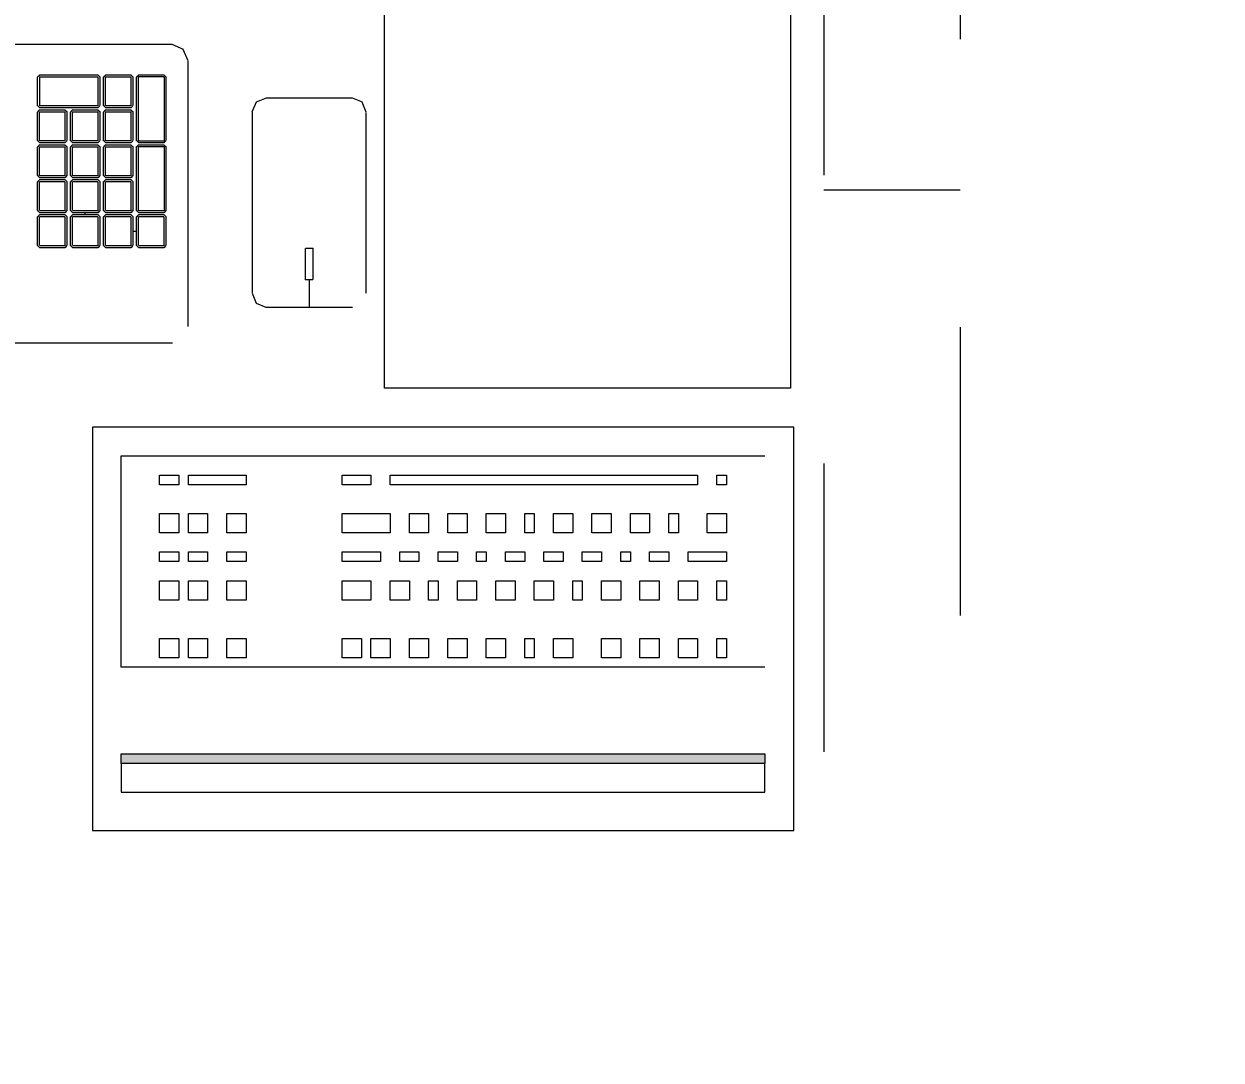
# Model space of a CAD drawing. Header units: millimetres. Extents: x 0 to 627661, y -95767 to 300888.
# Drawn here: x 500263 to 500923, y 3807 to 4378 of the extents above; entities that cross this region are included whole.
import ezdxf
from ezdxf.enums import TextEntityAlignment as Align

# ---------------------------------------------------------------- set-up
doc = ezdxf.new("R2018")
doc.units = ezdxf.units.MM
doc.linetypes.add('Штрих', pattern=[6.35, 3.175, -3.175])
for name, color, linetype, lineweight in [('_TEXT', 7, 'Continuous', 30), ('АР_Маркер экспликации', 239, 'Continuous', 13), ('АР_Номер помещения', 250, 'Continuous', 9)]:
    doc.layers.add(name, color=color, linetype=linetype, lineweight=lineweight)
doc.layers.add('АР_лестницы', color=7, linetype='Continuous', lineweight=15, true_color=0xff24ff)
doc.layers.add('ТХ_ОБЩЕЕ', color=7, linetype='Continuous', lineweight=0, true_color=0x7b7b7b)
doc.layers.add('АР_Названия помещений', color=124, linetype='Continuous', lineweight=5, plot=False)
doc.layers.add('АР_Помещения_площадь', color=19, linetype='Continuous', lineweight=9, plot=False)
doc.styles.add('ISOCPEUR', font='', dxfattribs={"height": 250})
doc.styles.get("Standard").update_dxf_attribs({"font": 'GOST.TTF'})
doc.styles.get('ISOCPEUR').set_extended_font_data('ISOCPEUR', italic=True)

# ---------------------------------------------------------------- blocks, each defined once
blk = doc.blocks.new('*U236')
at = {"color": 7, "style": 'ISOCPEUR', "width": 0.7, "flags": 1}
blk.add_attdef('КАТЕГОРИЯ', (-499.17, -2092.19), '', height=250, dxfattribs=at)
at = {"layer": 'АР_Номер помещения', "color": 7, "style": 'ISOCPEUR', "width": 0.7}
blk.add_attdef('НОМЕР_ПОМЕЩЕНИЯ', text='', height=300, dxfattribs=at).set_placement((-13874.5, 6637.55), align=Align.MIDDLE_CENTER)
at = {"layer": 'АР_Помещения_площадь', "color": 7, "lineweight": 30, "width": 0.7, "flags": 104}
blk.add_attdef('ИМЯ_ПОМЕЩЕНИЯ', text='', height=100, dxfattribs=at).set_placement((157.63, 1217.14), align=Align.MIDDLE_CENTER)
at = {"layer": 'АР_Помещения_площадь', "color": 7, "style": 'ISOCPEUR', "width": 0.7}
blk.add_attdef('ПЛОЩАДЬ_ПОМЕЩЕНИЯ', text='', height=200, dxfattribs=at).set_placement((-12654.58, 407.67), align=Align.MIDDLE_RIGHT)
blk = doc.blocks.new('*U235')
at = {"color": 7, "style": 'ISOCPEUR', "width": 0.7, "flags": 1}
blk.add_attdef('КАТЕГОРИЯ', (-499.17, -2092.19), '', height=250, dxfattribs=at)
at = {"layer": 'АР_Номер помещения', "color": 7, "style": 'ISOCPEUR', "width": 0.7}
blk.add_attdef('НОМЕР_ПОМЕЩЕНИЯ', text='', height=300, dxfattribs=at).set_placement((-12706.03, 14288.98), align=Align.MIDDLE_CENTER)
at = {"layer": 'АР_Помещения_площадь', "color": 7, "style": 'ISOCPEUR', "width": 0.7}
blk.add_attdef('ПЛОЩАДЬ_ПОМЕЩЕНИЯ', text='', height=200, dxfattribs=at).set_placement((-12401.87, 13466.71), align=Align.MIDDLE_RIGHT)
at = {"layer": 'АР_Помещения_площадь', "color": 7, "lineweight": 30, "width": 0.7, "flags": 104}
blk.add_attdef('ИМЯ_ПОМЕЩЕНИЯ', text='', height=100, dxfattribs=at).set_placement((157.63, 1217.14), align=Align.MIDDLE_CENTER)
blk = doc.blocks.new('A$C064f767a')
at = {"layer": 'АР_лестницы', "linetype": 'Штрих', "ltscale": 50}
blk.add_line((7180, 1549.58), (7105, 1549.58), dxfattribs=at)
for points in [[(4180, 1159.05), (4180, 2109.05), (7180, 2109.05), (7180, 1159.05)], [(4255, 1159.05), (4255, 2034.05), (7105, 2034.05), (7105, 1159.05)]]:
    blk.add_lwpolyline(points, dxfattribs=at)
blk = doc.blocks.new('table oborud')
at = {"lineweight": 9, "elevation": 0}
blk.add_lwpolyline([(743413.46, 689148.36), (743898.7, 689148.36), (743898.7, 688924.76), (743413.46, 688924.76)], close=True, dxfattribs=at)
at = {"layer": 'ТХ_ОБЩЕЕ'}
for points in [[(743438.31, 689707.91), (743438.31, 689265.16)], [(743602.61, 689265.29), (743602.61, 689708.04)], [(743490.76, 689338.24), (743492.01, 689339.49)], [(743490.76, 689324.46), (743490.76, 689338.21)], [(743491.86, 689338.26), (743491.86, 689338.26)], [(743491.86, 689324.41), (743491.86, 689338.16)], [(743491.91, 689338.34), (743507.91, 689338.34)], [(743491.96, 689339.44), (743507.71, 689339.44)], [(743507.81, 689339.44), (743509.06, 689338.19)], [(743507.83, 689338.34), (743507.83, 689338.34)], [(743507.88, 689338.26), (743507.88, 689324.51)], [(743509.01, 689338.24), (743509.01, 689324.49)], [(743510.01, 689338.24), (743511.26, 689339.49)], [(743510.01, 689324.46), (743510.01, 689338.21)], [(743511.11, 689338.26), (743511.11, 689338.26)], [(743511.11, 689324.41), (743511.11, 689338.16)], [(743511.16, 689338.34), (743527.16, 689338.34)], [(743511.18, 689339.44), (743526.93, 689339.44)], [(743527.06, 689339.44), (743528.31, 689338.19)], [(743527.08, 689338.34), (743527.08, 689338.34)], [(743527.13, 689338.26), (743527.13, 689324.51)], [(743528.23, 689338.24), (743528.23, 689324.49)], [(743529.23, 689338.24), (743530.48, 689339.49)], [(743529.23, 689324.46), (743529.23, 689338.21)], [(743530.36, 689338.26), (743530.36, 689338.26)], [(743530.36, 689324.41), (743530.36, 689338.16)], [(743530.41, 689338.34), (743546.41, 689338.34)], [(743530.43, 689339.44), (743546.18, 689339.44)], [(743546.31, 689339.44), (743547.56, 689338.19)], [(743546.33, 689338.34), (743546.33, 689338.34)], [(743546.38, 689338.26), (743546.38, 689324.51)], [(743547.48, 689338.24), (743547.48, 689324.49)], [(743548.48, 689338.24), (743549.73, 689339.49)], [(743548.48, 689324.46), (743548.48, 689338.21)], [(743549.61, 689338.26), (743549.61, 689338.26)], [(743549.61, 689324.41), (743549.61, 689338.16)], [(743549.66, 689338.34), (743565.66, 689338.34)], [(743549.68, 689339.44), (743565.43, 689339.44)], [(743565.53, 689339.44), (743566.78, 689338.19)], [(743565.58, 689338.34), (743565.58, 689338.34)], [(743565.63, 689338.26), (743565.63, 689324.51)], [(743566.73, 689338.24), (743566.73, 689324.49)], [(743567.73, 689338.24), (743568.98, 689339.49)], [(743567.73, 689306.29), (743567.73, 689338.29)], [(743568.88, 689338.29), (743568.88, 689338.29)], [(743568.88, 689306.24), (743568.88, 689338.24)], [(743568.91, 689338.29), (743584.91, 689338.29)], [(743568.93, 689339.44), (743584.68, 689339.44)], [(743584.78, 689339.44), (743586.03, 689338.19)], [(743584.83, 689338.29), (743584.83, 689306.29)], [(743585.98, 689338.24), (743585.98, 689306.24)], [(743491.96, 689323.26), (743490.71, 689324.51)], [(743490.76, 689320.06), (743492.01, 689321.31)], [(743490.76, 689306.29), (743490.76, 689320.04)], [(743507.83, 689324.36), (743491.83, 689324.36)], [(743491.86, 689320.09), (743491.86, 689320.09)], [(743491.86, 689306.24), (743491.86, 689319.99)], [(743491.91, 689324.36), (743491.91, 689324.36)], [(743491.91, 689320.16), (743507.91, 689320.16)], [(743491.96, 689321.26), (743507.71, 689321.26)], [(743507.81, 689323.26), (743492.06, 689323.26)], [(743509.01, 689324.46), (743507.76, 689323.21)], [(743507.81, 689321.26), (743509.06, 689320.01)], [(743507.83, 689320.16), (743507.83, 689320.16)], [(743507.88, 689324.41), (743507.88, 689324.41)], [(743507.88, 689320.09), (743507.88, 689306.34)], [(743509.01, 689320.06), (743509.01, 689306.31)], [(743511.18, 689323.26), (743509.93, 689324.51)], [(743510.01, 689320.06), (743511.26, 689321.31)], [(743510.01, 689306.29), (743510.01, 689320.04)], [(743527.08, 689324.36), (743511.08, 689324.36)], [(743511.11, 689320.09), (743511.11, 689320.09)], [(743511.11, 689306.24), (743511.11, 689319.99)], [(743511.16, 689324.36), (743511.16, 689324.36)], [(743511.16, 689320.16), (743527.16, 689320.16)], [(743511.18, 689321.26), (743526.93, 689321.26)], [(743527.06, 689323.26), (743511.31, 689323.26)], [(743528.23, 689324.46), (743526.98, 689323.21)], [(743527.06, 689321.26), (743528.31, 689320.01)], [(743527.08, 689320.16), (743527.08, 689320.16)], [(743527.13, 689324.41), (743527.13, 689324.41)], [(743527.13, 689320.09), (743527.13, 689306.34)], [(743528.23, 689320.06), (743528.23, 689306.31)], [(743530.43, 689323.26), (743529.18, 689324.51)], [(743529.23, 689320.06), (743530.48, 689321.31)], [(743529.23, 689306.29), (743529.23, 689320.04)], [(743546.33, 689324.36), (743530.33, 689324.36)], [(743530.36, 689320.09), (743530.36, 689320.09)], [(743530.36, 689306.24), (743530.36, 689319.99)], [(743530.41, 689324.36), (743530.41, 689324.36)], [(743530.41, 689320.16), (743546.41, 689320.16)], [(743530.43, 689321.26), (743546.18, 689321.26)], [(743546.31, 689323.26), (743530.56, 689323.26)], [(743547.48, 689324.46), (743546.23, 689323.21)], [(743546.31, 689321.26), (743547.56, 689320.01)], [(743546.33, 689320.16), (743546.33, 689320.16)], [(743546.38, 689324.41), (743546.38, 689324.41)], [(743546.38, 689320.09), (743546.38, 689306.34)], [(743547.48, 689320.06), (743547.48, 689306.31)], [(743549.68, 689323.26), (743548.43, 689324.51)], [(743548.48, 689320.06), (743549.73, 689321.31)], [(743548.48, 689306.29), (743548.48, 689320.04)], [(743565.58, 689324.36), (743549.58, 689324.36)], [(743549.61, 689320.09), (743549.61, 689320.09)], [(743549.61, 689306.24), (743549.61, 689319.99)], [(743549.66, 689324.36), (743549.66, 689324.36)], [(743549.66, 689320.16), (743565.66, 689320.16)], [(743549.68, 689321.26), (743565.43, 689321.26)], [(743565.53, 689323.26), (743549.78, 689323.26)], [(743566.73, 689324.46), (743565.48, 689323.21)], [(743565.53, 689321.26), (743566.78, 689320.01)], [(743565.58, 689320.16), (743565.58, 689320.16)], [(743565.63, 689324.41), (743565.63, 689324.41)], [(743565.63, 689320.09), (743565.63, 689306.34)], [(743566.73, 689320.06), (743566.73, 689306.31)], [(743509.01, 689313.16), (743510.01, 689313.16)], [(743491.96, 689305.09), (743490.71, 689306.34)], [(743490.76, 689301.89), (743492.01, 689303.14)], [(743490.76, 689288.09), (743490.76, 689301.84)], [(743507.83, 689306.19), (743491.83, 689306.19)], [(743491.86, 689301.91), (743491.86, 689301.91)], [(743491.86, 689288.06), (743491.86, 689301.81)], [(743491.91, 689306.19), (743491.91, 689306.19)], [(743491.91, 689301.96), (743507.91, 689301.96)], [(743491.96, 689303.09), (743507.71, 689303.09)], [(743507.81, 689305.09), (743492.06, 689305.09)], [(743509.01, 689306.29), (743507.76, 689305.04)], [(743507.81, 689303.09), (743509.06, 689301.84)], [(743507.83, 689301.96), (743507.83, 689301.96)], [(743507.88, 689306.24), (743507.88, 689306.24)], [(743507.88, 689301.91), (743507.88, 689288.16)], [(743509.01, 689301.89), (743509.01, 689288.14)], [(743511.18, 689305.09), (743509.93, 689306.34)], [(743510.01, 689301.89), (743511.26, 689303.14)], [(743510.01, 689288.09), (743510.01, 689301.84)], [(743527.08, 689306.19), (743511.08, 689306.19)], [(743511.11, 689301.91), (743511.11, 689301.91)], [(743511.11, 689288.06), (743511.11, 689301.81)], [(743511.16, 689306.19), (743511.16, 689306.19)], [(743511.16, 689301.96), (743527.16, 689301.96)], [(743511.18, 689303.09), (743526.93, 689303.09)], [(743527.06, 689305.09), (743511.31, 689305.09)], [(743528.23, 689306.29), (743526.98, 689305.04)], [(743527.06, 689303.09), (743528.31, 689301.84)], [(743527.08, 689301.96), (743527.08, 689301.96)], [(743527.13, 689306.24), (743527.13, 689306.24)], [(743527.13, 689301.91), (743527.13, 689288.16)], [(743528.23, 689301.89), (743528.23, 689288.14)], [(743530.43, 689305.09), (743529.18, 689306.34)], [(743529.23, 689301.89), (743530.48, 689303.14)], [(743529.23, 689288.09), (743529.23, 689301.84)], [(743546.33, 689306.19), (743530.33, 689306.19)], [(743530.36, 689301.91), (743530.36, 689301.91)], [(743530.36, 689288.06), (743530.36, 689301.81)], [(743530.41, 689306.19), (743530.41, 689306.19)], [(743530.41, 689301.96), (743546.41, 689301.96)], [(743530.43, 689303.09), (743546.18, 689303.09)], [(743546.31, 689305.09), (743530.56, 689305.09)], [(743547.48, 689306.29), (743546.23, 689305.04)], [(743546.31, 689303.09), (743547.56, 689301.84)], [(743546.33, 689301.96), (743546.33, 689301.96)], [(743546.38, 689306.24), (743546.38, 689306.24)], [(743546.38, 689301.91), (743546.38, 689288.16)], [(743547.48, 689301.89), (743547.48, 689288.14)], [(743549.68, 689305.09), (743548.43, 689306.34)], [(743548.48, 689301.89), (743549.73, 689303.14)], [(743548.48, 689288.09), (743548.48, 689301.84)], [(743565.58, 689306.19), (743549.58, 689306.19)], [(743549.61, 689301.91), (743549.61, 689301.91)], [(743549.61, 689288.06), (743549.61, 689301.81)], [(743549.66, 689306.19), (743549.66, 689306.19)], [(743549.66, 689301.96), (743565.66, 689301.96)], [(743549.68, 689303.09), (743565.43, 689303.09)], [(743565.53, 689305.09), (743549.78, 689305.09)], [(743566.73, 689306.29), (743565.48, 689305.04)], [(743565.53, 689303.09), (743566.78, 689301.84)], [(743565.58, 689301.96), (743565.58, 689301.96)], [(743565.63, 689306.24), (743565.63, 689306.24)], [(743565.63, 689301.91), (743565.63, 689288.16)], [(743566.73, 689301.89), (743566.73, 689288.14)], [(743568.93, 689305.09), (743567.68, 689306.34)], [(743567.73, 689301.89), (743568.98, 689303.14)], [(743567.73, 689288.09), (743567.73, 689301.84)], [(743584.83, 689306.24), (743568.83, 689306.24)], [(743568.83, 689301.91), (743568.83, 689301.91)], [(743568.83, 689288.06), (743568.83, 689301.81)], [(743568.91, 689306.24), (743568.91, 689306.24)], [(743568.91, 689301.96), (743584.91, 689301.96)], [(743568.93, 689303.09), (743584.68, 689303.09)], [(743584.78, 689305.09), (743569.03, 689305.09)], [(743585.98, 689306.29), (743584.73, 689305.04)], [(743584.78, 689303.09), (743586.03, 689301.84)], [(743584.83, 689301.96), (743584.83, 689301.96)], [(743584.88, 689301.91), (743584.88, 689288.16)], [(743585.98, 689301.89), (743585.98, 689288.14)], [(743491.96, 689286.91), (743490.71, 689288.16)], [(743507.83, 689288.01), (743491.83, 689288.01)], [(743491.91, 689288.01), (743491.91, 689288.01)], [(743509.01, 689288.09), (743507.76, 689286.84)], [(743507.88, 689288.06), (743507.88, 689288.06)], [(743511.18, 689286.91), (743509.93, 689288.16)], [(743527.08, 689288.01), (743511.08, 689288.01)], [(743511.16, 689288.01), (743511.16, 689288.01)], [(743528.23, 689288.09), (743526.98, 689286.84)], [(743527.13, 689288.06), (743527.13, 689288.06)], [(743530.43, 689286.91), (743529.18, 689288.16)], [(743546.33, 689288.01), (743530.33, 689288.01)], [(743530.41, 689288.01), (743530.41, 689288.01)], [(743547.48, 689288.09), (743546.23, 689286.84)], [(743546.38, 689288.06), (743546.38, 689288.06)], [(743549.68, 689286.91), (743548.43, 689288.16)], [(743565.58, 689288.01), (743549.58, 689288.01)], [(743549.66, 689288.01), (743549.66, 689288.01)], [(743566.73, 689288.09), (743565.48, 689286.84)], [(743565.63, 689288.06), (743565.63, 689288.06)], [(743568.93, 689286.91), (743567.68, 689288.16)], [(743584.83, 689288.01), (743568.83, 689288.01)], [(743568.91, 689288.01), (743568.91, 689288.01)], [(743585.98, 689288.09), (743584.73, 689286.84)], [(743584.88, 689288.06), (743584.88, 689288.06)], [(743490.76, 689283.71), (743492.01, 689284.96)], [(743490.76, 689269.91), (743490.76, 689283.66)], [(743491.86, 689283.74), (743491.86, 689283.74)], [(743491.86, 689269.89), (743491.86, 689283.64)], [(743491.91, 689283.79), (743507.91, 689283.79)], [(743491.96, 689284.91), (743507.71, 689284.91)], [(743507.81, 689286.91), (743492.06, 689286.91)], [(743499.88, 689286.91), (743499.88, 689284.91)], [(743507.81, 689284.91), (743509.06, 689283.66)], [(743507.83, 689283.79), (743507.83, 689283.79)], [(743507.88, 689283.74), (743507.88, 689269.99)], [(743509.01, 689283.71), (743509.01, 689269.96)], [(743510.01, 689283.71), (743511.26, 689284.96)], [(743510.01, 689269.91), (743510.01, 689283.66)], [(743511.01, 689283.74), (743511.26, 689283.99)], [(743511.01, 689269.89), (743511.01, 689283.64)], [(743511.16, 689283.89), (743546.41, 689283.89)], [(743511.18, 689284.91), (743546.43, 689284.91)], [(743527.06, 689286.91), (743511.31, 689286.91)], [(743546.31, 689286.91), (743530.56, 689286.91)], [(743546.31, 689284.91), (743547.56, 689283.66)], [(743546.33, 689283.89), (743546.58, 689283.64)], [(743546.48, 689283.74), (743546.48, 689269.99)], [(743547.48, 689283.71), (743547.48, 689269.96)], [(743548.48, 689283.71), (743549.73, 689284.96)], [(743548.48, 689269.91), (743548.48, 689283.66)], [(743549.48, 689283.74), (743549.73, 689283.99)], [(743549.48, 689269.89), (743549.48, 689283.64)], [(743549.66, 689283.89), (743584.91, 689283.89)], [(743549.68, 689284.91), (743584.68, 689284.91)], [(743565.53, 689286.91), (743549.78, 689286.91)], [(743584.78, 689286.91), (743569.03, 689286.91)], [(743584.78, 689284.91), (743586.03, 689283.66)], [(743584.81, 689283.89), (743585.06, 689283.64)], [(743584.98, 689283.74), (743584.98, 689269.99)], [(743585.98, 689283.71), (743585.98, 689269.96)], [(743491.96, 689268.74), (743490.71, 689269.99)], [(743507.83, 689269.84), (743491.83, 689269.84)], [(743491.91, 689269.84), (743491.91, 689269.84)], [(743507.81, 689268.74), (743492.06, 689268.74)], [(743509.01, 689269.91), (743507.76, 689268.66)], [(743507.88, 689269.89), (743507.88, 689269.89)], [(743511.18, 689268.74), (743509.93, 689269.99)], [(743511.16, 689269.74), (743510.91, 689269.99)], [(743546.31, 689268.74), (743511.06, 689268.74)], [(743546.33, 689269.74), (743511.08, 689269.74)], [(743547.48, 689269.91), (743546.23, 689268.66)], [(743546.48, 689269.89), (743546.23, 689269.64)], [(743549.68, 689268.74), (743548.43, 689269.99)], [(743549.66, 689269.74), (743549.41, 689269.99)], [(743584.81, 689269.74), (743549.56, 689269.74)], [(743584.78, 689268.74), (743549.78, 689268.74)], [(743585.98, 689269.91), (743584.73, 689268.66)], [(743584.98, 689269.89), (743584.73, 689269.64)], [(743599.83, 689259.11), (743602.58, 689265.36)], [(743447.28, 689256.46), (743593.53, 689256.46)], [(743593.61, 689256.46), (743599.86, 689259.21)], [(743465.78, 689221.31), (743460.28, 689219.06)], [(743565.31, 689221.31), (743465.81, 689221.31)], [(743570.88, 689219.14), (743565.38, 689221.39)], [(743460.21, 689219.14), (743457.96, 689213.64)], [(743573.06, 689213.56), (743570.81, 689219.06)], [(743458.06, 689213.56), (743458.06, 689166.06)], [(743573.06, 689166.14), (743573.06, 689213.64)], [(743473.18, 689189.86), (743457.93, 689189.86)], [(743490.33, 689192.01), (743473.08, 689192.01)], [(743473.18, 689192.01), (743473.18, 689187.76)], [(743490.33, 689187.69), (743490.33, 689191.94)], [(743473.18, 689187.69), (743490.43, 689187.69)], [(743570.88, 689160.56), (743573.13, 689166.06)], [(743465.78, 689158.41), (743565.28, 689158.41)], [(743565.31, 689158.41), (743570.81, 689160.66)]]:
    blk.add_lwpolyline(points, dxfattribs=at)
at = {"layer": 'ТХ_ОБЩЕЕ', "ltscale": 100, "transparency": 33554687}
for points in [[(743391.96, 688922.99), (743391.96, 689309.28), (743169.71, 689309.28), (743169.71, 688922.99)], [(743206.75, 688938.87), (743206.75, 689293.41), (743190.88, 689293.41), (743190.88, 688938.87), (743206.75, 688938.87), (743206.75, 689293.41), (743212.04, 689293.41), (743212.04, 688938.87)], [(743275.54, 689261.66), (743264.96, 689261.66), (743264.96, 689272.24), (743275.54, 689272.24)], [(743307.29, 689261.66), (743296.71, 689261.66), (743296.71, 689272.24), (743307.29, 689272.24)], [(743323.17, 689261.66), (743317.88, 689261.66), (743317.88, 689272.24), (743323.17, 689272.24)], [(743344.34, 689261.66), (743333.75, 689261.66), (743333.75, 689272.24), (743344.34, 689272.24)], [(743365.5, 689261.66), (743360.21, 689261.66), (743360.21, 689272.24), (743365.5, 689272.24)], [(743275.54, 689245.78), (743264.96, 689245.78), (743264.96, 689256.37), (743275.54, 689256.37)], [(743307.29, 689245.78), (743296.71, 689245.78), (743296.71, 689256.37), (743307.29, 689256.37)], [(743323.17, 689245.78), (743317.88, 689245.78), (743317.88, 689256.37), (743323.17, 689256.37)], [(743344.34, 689245.78), (743333.75, 689245.78), (743333.75, 689256.37), (743344.34, 689256.37)], [(743365.5, 689224.62), (743360.21, 689224.62), (743360.21, 689256.37), (743365.5, 689256.37)], [(743275.54, 689224.62), (743264.96, 689224.62), (743264.96, 689235.2), (743275.54, 689235.2)], [(743307.29, 689224.62), (743296.71, 689224.62), (743296.71, 689235.2), (743307.29, 689235.2)], [(743323.17, 689224.62), (743317.88, 689224.62), (743317.88, 689235.2), (743323.17, 689235.2)], [(743344.34, 689224.62), (743333.75, 689224.62), (743333.75, 689235.2), (743344.34, 689235.2)], [(743275.54, 689161.11), (743264.96, 689161.11), (743264.96, 689171.7), (743275.54, 689171.7)], [(743307.29, 689155.83), (743296.71, 689155.83), (743296.71, 689171.7), (743307.29, 689171.7)], [(743323.17, 689150.53), (743317.88, 689150.53), (743317.88, 689171.7), (743323.17, 689171.7)], [(743344.34, 689145.24), (743333.75, 689145.24), (743333.75, 689171.7), (743344.34, 689171.7)], [(743365.5, 689155.83), (743360.21, 689155.83), (743360.21, 689171.7), (743365.5, 689171.7)], [(743275.54, 689145.24), (743264.96, 689145.24), (743264.96, 689155.82), (743275.54, 689155.82)], [(743307.29, 689134.66), (743296.71, 689134.66), (743296.71, 689145.24), (743307.29, 689145.24)], [(743365.5, 688975.91), (743360.21, 688975.91), (743360.21, 689145.24), (743365.5, 689145.24)], [(743323.17, 689129.37), (743317.88, 689129.37), (743317.88, 689139.95), (743323.17, 689139.95)], [(743275.54, 689124.07), (743264.96, 689124.07), (743264.96, 689134.66), (743275.54, 689134.66)], [(743344.34, 689124.07), (743333.75, 689124.07), (743333.75, 689134.66), (743344.34, 689134.66)], [(743307.29, 689118.78), (743296.71, 689118.78), (743296.71, 689124.07), (743307.29, 689124.07)], [(743323.17, 689108.2), (743317.88, 689108.2), (743317.88, 689118.78), (743323.17, 689118.78)], [(743275.54, 689102.91), (743264.96, 689102.91), (743264.96, 689113.49), (743275.54, 689113.49)], [(743344.34, 689102.91), (743333.75, 689102.91), (743333.75, 689113.49), (743344.34, 689113.49)], [(743307.29, 689097.62), (743296.71, 689097.62), (743296.71, 689108.2), (743307.29, 689108.2)], [(743323.17, 689092.33), (743317.88, 689092.33), (743317.88, 689097.62), (743323.17, 689097.62)], [(743275.54, 689081.74), (743264.96, 689081.74), (743264.96, 689092.32), (743275.54, 689092.32)], [(743344.34, 689081.74), (743333.75, 689081.74), (743333.75, 689092.32), (743344.34, 689092.32)], [(743307.29, 689076.45), (743296.71, 689076.45), (743296.71, 689087.03), (743307.29, 689087.03)], [(743323.17, 689071.16), (743317.88, 689071.16), (743317.88, 689081.74), (743323.17, 689081.74)], [(743275.54, 689065.87), (743264.96, 689065.87), (743264.96, 689071.16), (743275.54, 689071.16)], [(743344.34, 689065.87), (743333.75, 689065.87), (743333.75, 689071.16), (743344.34, 689071.16)], [(743307.29, 689055.28), (743296.71, 689055.28), (743296.71, 689065.86), (743307.29, 689065.86)], [(743323.17, 689049.99), (743317.88, 689049.99), (743317.88, 689060.58), (743323.17, 689060.58)], [(743275.54, 689044.7), (743264.96, 689044.7), (743264.96, 689055.28), (743275.54, 689055.28)], [(743344.34, 689044.7), (743333.75, 689044.7), (743333.75, 689055.28), (743344.34, 689055.28)], [(743307.29, 689039.41), (743296.71, 689039.41), (743296.71, 689044.7), (743307.29, 689044.7)], [(743323.17, 689028.82), (743317.88, 689028.82), (743317.88, 689039.41), (743323.17, 689039.41)], [(743344.34, 689023.54), (743333.75, 689023.54), (743333.75, 689034.12), (743344.34, 689034.12)], [(743275.54, 689018.24), (743264.96, 689018.24), (743264.96, 689028.82), (743275.54, 689028.82)], [(743307.29, 689018.24), (743296.71, 689018.24), (743296.71, 689028.82), (743307.29, 689028.82)], [(743323.17, 689012.95), (743317.88, 689012.95), (743317.88, 689018.24), (743323.17, 689018.24)], [(743344.34, 689002.37), (743333.75, 689002.37), (743333.75, 689012.95), (743344.34, 689012.95)], [(743275.54, 688997.07), (743264.96, 688997.07), (743264.96, 689007.66), (743275.54, 689007.66)], [(743307.29, 688997.07), (743296.71, 688997.07), (743296.71, 689007.66), (743307.29, 689007.66)], [(743323.17, 688991.78), (743317.88, 688991.78), (743317.88, 689002.37), (743323.17, 689002.37)], [(743344.34, 688986.49), (743333.75, 688986.49), (743333.75, 688991.78), (743344.34, 688991.78)], [(743275.54, 688975.91), (743264.96, 688975.91), (743264.96, 688986.49), (743275.54, 688986.49)], [(743307.29, 688975.91), (743296.71, 688975.91), (743296.71, 688986.49), (743307.29, 688986.49)], [(743323.17, 688960.03), (743317.88, 688960.03), (743317.88, 688981.2), (743323.17, 688981.2)], [(743344.34, 688960.03), (743333.75, 688960.03), (743333.75, 688970.62), (743344.34, 688970.62)], [(743275.54, 688960.03), (743264.96, 688960.03), (743264.96, 688965.33), (743275.54, 688965.33)], [(743307.29, 688960.03), (743296.71, 688960.03), (743296.71, 688965.33), (743307.29, 688965.33)], [(743365.5, 688960.03), (743360.21, 688960.03), (743360.21, 688965.33), (743365.5, 688965.33)]]:
    blk.add_lwpolyline(points, close=True, dxfattribs=at)
for points in [[(743259.67, 689293.41), (743376.09, 689293.41)], [(743259.67, 688938.87), (743259.67, 689293.41)], [(743376.08, 689293.41), (743376.08, 688938.86)]]:
    blk.add_lwpolyline(points, dxfattribs=at)
blk.add_solid([(743206.75, 689293.4), (743206.75, 688938.86), (743212.04, 689293.4), (743212.04, 688938.86)], dxfattribs=at)

msp = doc.modelspace()

# ---------------------------------------------------------------- block references
at = {"lineweight": 9, "rotation": 90}
msp.add_blockref('table oborud', (1189610.16, -739236.25, 0), dxfattribs=at)
at = {"layer": '_TEXT', "color": 1, "lineweight": 9, "ltscale": 500}
msp.add_blockref('A$C064f767a', (493598.81, 2736.6), dxfattribs=at)
at = {"layer": 'АР_Маркер экспликации', "lineweight": 9}
ref = msp.add_blockref('*U236', (505402.89, 26923.32), dxfattribs=at)
lines = msp.add_mtext('\\W0.8000;Кабинет материальной технологии тип 2', dxfattribs={"layer": 'АР_Названия помещений', "insert": (491568.64, 31731.06), "char_height": 4891.9555, "width": 926.94, "attachment_point": 1})
ref.add_attrib('ИМЯ_ПОМЕЩЕНИЯ', '', (491568.64, 31731.06), dxfattribs={"flags": 104}).embed_mtext(lines)
at = {"layer": 'АР_Маркер экспликации', "color": 7, "lineweight": 9}
ref = msp.add_blockref('*U235', (511438.2, 2635.3), dxfattribs=at)
lines = msp.add_mtext('\\W0.8000;Многофункциональное пространство с функцией актового зала (с эстрадой в уровне пола)', dxfattribs={"layer": 'АР_Названия помещений', "insert": (499278.93, 14893.6), "char_height": 6157.775, "width": 926.94, "attachment_point": 1})
ref.add_attrib('ИМЯ_ПОМЕЩЕНИЯ', '', (499278.93, 14893.6), dxfattribs={"flags": 104}).embed_mtext(lines)

doc.saveas('drawing.dxf')
